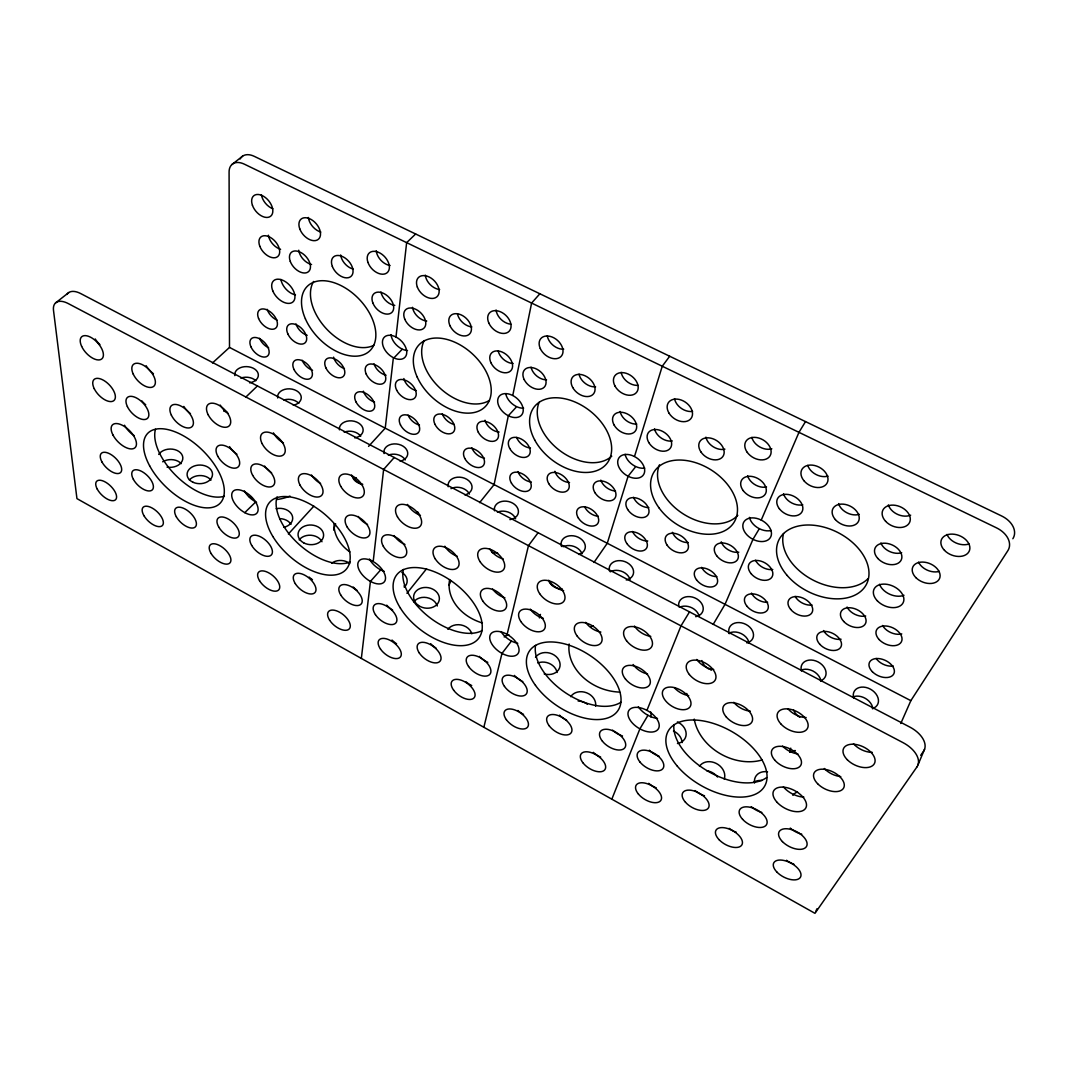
<?xml version="1.0" encoding="UTF-8"?>
<svg xmlns="http://www.w3.org/2000/svg" width="1068" height="1068" viewBox="0 0 1068 1068"><rect width="100%" height="100%" fill="white"/><g stroke="black" fill="none" stroke-linecap="round" stroke-linejoin="round"><path stroke-width="1.5" d="M361.344 658.435L370.422 581.406L380.702 569.871A16.274 9.051 39.6 0 0 384.133 571.313M372.785 561.381L372.532 561.234A16.407 8.985 39.6 0 0 357.833 563.73A16.407 8.985 39.6 0 0 369.808 581.059L370.903 581.659A16.407 8.985 39.6 0 0 385.481 578.923A16.407 8.985 39.6 0 0 373.186 561.594L383.626 469.453L394.252 457.504M512.52 395.414L512.173 395.24A14.592 9.692 40.2 0 0 497.848 399.218A14.592 9.692 40.2 0 0 507.887 415.519L508.889 416.013A14.592 9.692 40.2 0 0 523.093 411.807A14.592 9.692 40.2 0 0 512.76 395.52L531.61 303.058L539.874 293.767M483.844 727.268L501.987 653.402L511.479 641.04A16.661 9.478 35.8 0 0 517.78 643.283M506.713 634.152L506.459 634.018A16.794 9.412 35.9 0 0 489.932 635.767A16.794 9.412 35.9 0 0 501.346 653.042L502.494 653.669A16.794 9.412 35.9 0 0 518.888 651.667A16.794 9.412 35.9 0 0 507.126 634.379L528.473 545.641L538.098 532.718M634.245 456.423L633.871 456.236A14.912 10.106 35.2 0 0 618.052 459.694A14.912 10.106 35.2 0 0 627.637 476.008L628.678 476.528A14.912 10.106 35.2 0 0 644.391 472.83A14.912 10.106 35.2 0 0 634.485 456.543L662.253 366.231L669.703 356.245M611.831 799.184L639.892 728.857L647.969 715.32A17.235 9.839 31.7 0 0 657.487 718.39M917.986 764.888L924.581 749.202M761.244 520.089L760.857 519.889A15.379 10.44 29.7 0 0 743.435 522.786A15.379 10.44 29.7 0 0 752.499 539.086L752.967 539.327A15.379 10.44 29.7 0 0 770.856 536.63A15.379 10.44 29.7 0 0 761.244 520.076L798.971 432.34L805.512 421.606M815.632 911.805L816.98 908.761M900.778 723.49L910.844 700.661L1007.832 550.701A21.974 15.339 20 0 0 996.431 527.819L244.385 164.178A19.237 11.948 51.2 0 0 229.086 171.975L229.5 347.42L212.479 362.96M713.237 624.326L725.025 604.328L752.967 539.327L759.321 528.687A15.272 10.466 29.5 0 0 771.27 530.489M689.514 611.884L680.997 625.861L646.941 710.354M920.696 755.343L923.513 751.285A24.911 14.832 24.5 0 0 909.803 727.068L80.834 293.633A21.507 11.174 48.2 0 0 66.99 294.448M593.955 562.476L607.265 543.278L628.091 476.235L635.78 466.556A14.805 10.133 35.1 0 0 644.725 468.131M406.935 593.274L426.559 568.803M479.612 502.654L494.097 484.605L508.328 415.746L516.672 406.668A14.498 9.732 40.2 0 0 523.64 408.176M288.373 533.987L313.845 506.165M368.567 446.371L385.228 428.161L393.371 357.673A14.418 9.238 44.3 0 1 384.614 336.901A14.418 9.238 44.3 0 1 405.533 347.033A14.418 9.238 44.3 0 1 393.905 357.94L402.316 349.156A14.325 9.265 44.4 0 0 407.495 350.531M244.772 512.64L245.226 512.88A16.167 8.517 42.7 0 0 258.122 509.476A16.167 8.517 42.7 0 0 245.346 492.121L244.972 491.921A16.167 8.517 42.7 0 0 231.703 495.098A16.167 8.517 42.7 0 0 244.772 512.64L255.773 501.893A16.047 8.584 42.8 0 0 256.587 502.294M245.907 397.016L257.415 385.962M415.652 233.999L406.641 242.636L395.988 336.994M55.536 302.952L68.806 292.525M231.97 164.485L242.65 156.115M759.321 528.687L758.854 528.446A15.272 10.466 29.5 0 1 749.469 517.379M635.193 466.262L634.739 466.035A14.805 10.133 35.1 0 1 625.1 454.327M516.111 406.387L515.684 406.174A14.498 9.732 40.2 0 1 505.765 393.812M229.5 347.42L910.844 700.661M647.969 715.32L647.301 714.946A17.235 9.839 31.7 0 1 638.344 706.736M510.985 640.773L510.344 640.413A16.661 9.478 35.8 0 1 500.972 631.562M380.235 569.618L379.621 569.284A16.274 9.051 39.6 0 1 369.394 558.991M374.561 402.115A11.882 7.316 43.4 0 1 363.387 391.168M386.069 375.242A12.189 7.676 44 0 1 374.014 363.814M394.786 305.355A12.869 8.451 46 0 1 380.969 292.018M240.153 158.958A19.104 11.975 51.5 0 1 254.277 156.342L1001.584 515.951A21.801 15.339 19.7 0 1 1012.851 538.739M280.59 249.285A12.816 7.983 49.1 0 1 268.415 235.214M320.814 232.036A13.203 8.504 49.4 0 1 308.385 217.458M390.127 265.518A13.23 8.811 47.4 0 1 376.256 250.713M268.642 347.834A11.801 6.969 46.3 0 1 259.537 338.276M353.188 269.083A13.003 8.437 47.8 0 1 340.652 254.972M311.549 264.49A12.829 8.103 48.4 0 1 310.908 264.317M310.267 264.116A12.829 8.103 48.4 0 1 298.76 250.219M295.489 294.928A14.231 8.784 47.6 0 1 280.924 279.456M307.17 335.312A12.122 7.396 46.2 0 1 295.996 323.924M344.443 368.674A12.015 7.396 44.8 0 1 333.977 358.407M333.763 357.78A12.015 7.396 44.8 0 1 333.59 357.166M373.813 345.311A44.602 28.209 46.2 0 1 326.634 329.037A44.602 28.209 46.2 0 1 313.618 281.445M401.782 348.902A14.325 9.265 44.4 0 1 390.995 334.618M277.159 320.2A12.108 7.289 47 0 1 267.16 309.333M312.564 370.302A11.828 7.116 45.2 0 1 302.191 360.276M272.861 208.754A13.19 8.304 50.5 0 1 261.433 194.87M283.861 400.006A11.761 8.37 3.5 0 1 298.8 403.384M240.754 378.112A11.735 8.197 2.3 0 1 255.853 380.715M189.383 480.013A12.589 9.292 -0.9 0 1 210.983 480.119M162.67 461.803A12.576 9.158 -1.7 0 1 181.24 463.646M344.176 432.18A11.828 8.597 5.7 0 1 360.717 436.225M279.656 518.621A12.642 9.665 1.8 0 1 291.017 524.335M226.683 411.661A12.082 8.531 1.4 0 1 223.719 411.127M277.693 397.977A11.855 8.384 3.7 0 1 287.065 388.926A11.855 8.384 3.7 0 1 300.856 395.374A11.855 8.384 3.7 0 1 293.299 405.266M234.813 375.616A11.815 8.21 2.4 0 1 244.519 366.698A11.815 8.21 2.4 0 1 258.082 373.319A11.815 8.21 2.4 0 1 249.578 382.838M289.975 496.073A44.362 32.667 2.1 0 1 276.812 499.557M251.674 497.581A44.362 32.667 2.1 0 1 249.071 496.713M158.705 454.434A12.682 9.171 -1.5 0 1 174.832 449.628A12.682 9.171 -1.5 0 1 182.227 460.882A12.682 9.171 -1.5 0 1 167.062 467.143M339.424 429.843A11.922 8.611 5.8 0 1 349.209 420.872A11.922 8.611 5.8 0 1 362.813 427.988A11.922 8.611 5.8 0 1 354.816 437.893M276.118 508.728A12.749 9.679 2 0 1 292.098 515.257A12.749 9.679 2 0 1 283.861 527.298M224.373 496.219A49.916 26.059 44.1 0 1 176.687 476.301A49.916 26.059 44.1 0 1 155.474 429.283M99.925 344.577A14.832 7.73 47.4 0 1 96.253 340.465M95.733 339.717A14.832 7.73 47.4 0 1 95.239 338.97M228.298 413.556A14.899 8.25 45 0 1 220.182 405.066M153.445 373.693A14.845 7.943 46.5 0 1 152.737 373.159M152.03 372.585A14.845 7.943 46.5 0 1 146.116 365.697M190.464 413.663A14.605 7.863 45.3 0 1 183.829 406.427M145.702 404.759A14.391 7.516 45.8 0 1 143.112 402.302M142.511 401.635A14.391 7.516 45.8 0 1 141.937 400.954M134.288 435.704A15.913 8.09 45.3 0 1 124.502 425.224M255.319 501.653A16.047 8.584 42.8 0 1 244.385 490.906M236.909 454.194A14.458 7.863 43.9 0 1 230.514 448.053M230.02 447.345A14.458 7.863 43.9 0 1 229.553 446.624M510.838 324.191A13.337 9.305 43.1 0 1 496.086 310.014M489.438 400.38A45.003 29.704 42.5 0 1 440.336 388.405A45.003 29.704 42.5 0 1 424.196 340.558M484.471 458.199A12.028 7.663 39.8 0 1 471.816 447.759M419.484 425.091A11.935 7.463 42 0 1 408.083 415.132M499.116 432.086A12.335 8.05 40.2 0 1 485.019 420.218M454.154 424.49A12.135 7.756 41.3 0 1 442.286 413.783M416.186 390.541A12.215 7.783 43 0 1 403.864 378.539M439.642 289.535A13.257 9.025 45.8 0 1 425.304 275.117M513.161 363.494A13.003 8.891 41.7 0 1 498.209 351.145M426.733 321.054A12.896 8.571 45 0 1 426.079 320.974M425.411 320.854A12.896 8.571 45 0 1 412.502 307.317M471.856 326.888A13.096 8.918 43.9 0 1 457.424 313.698M373.186 560.874A44.816 34.35 6.5 0 1 370.356 560.393M349.904 551.929A44.816 34.35 6.5 0 1 334.044 524.161M417.561 511.759A44.816 34.35 6.5 0 1 418.856 513.708M331.587 563.29A12.963 10.186 4.4 0 1 349.823 563.544M401.835 572.381A12.896 10.186 7.2 0 1 404.265 587.253M362.746 484.285A12.215 9.078 6.1 0 1 355.924 481.508M355.377 481.081A12.215 9.078 6.1 0 1 354.883 480.613M354.416 480.133A12.215 9.078 6.1 0 1 353.989 479.639M353.601 479.131A12.215 9.078 6.1 0 1 352.24 475.794M448.213 486.741A12.082 9.011 10.3 0 1 457.184 477.236A12.082 9.011 10.3 0 1 471.415 484.231A12.082 9.011 10.3 0 1 464.914 494.951M383.893 452.445A11.975 8.784 7.5 0 1 393.972 443.914A11.975 8.784 7.5 0 1 407.335 451.137A11.975 8.784 7.5 0 1 400.14 461.216M384.066 453.553A11.975 8.784 7.5 0 1 383.959 453.006M404.078 585.811A12.776 10.159 7.1 0 1 404.772 587M333.67 530.048A44.442 34.256 6.5 0 1 335.659 523.854M450.963 488.637A11.988 8.998 10.2 0 1 469.413 494.084M388.325 455.128A11.882 8.771 7.4 0 1 405.266 459.907M354.055 479.278A12.122 9.065 6 0 1 356.285 477.85M299.187 539.887A12.682 9.799 3.1 0 1 311.148 535.255A12.682 9.799 3.1 0 1 321.989 541.743M283.487 442.953A14.952 8.464 43.7 0 1 274.249 434.329M273.808 433.581A14.952 8.464 43.7 0 1 273.395 432.834M312.443 579.67A13.564 7.142 40.5 0 1 311.749 579.203M311.068 578.709A13.564 7.142 40.5 0 1 309.133 577.08M357.059 590.35A13.804 7.436 39.6 0 1 354.389 588.188M353.775 587.6A13.804 7.436 39.6 0 1 353.188 586.986M350.144 561.968A50.463 27.581 41.3 0 1 299.454 544.747A50.463 27.581 41.3 0 1 277.053 496.86M271.606 472.87A14.498 7.997 43.1 0 1 264.624 466.062M320.587 483.524A14.752 8.357 42.3 0 1 311.482 475.006M367.566 524.508A14.632 8.33 40.7 0 1 358.18 516.458M362.306 484.725A15.059 8.771 41.6 0 1 351.586 475.1M638.077 385.348A13.564 9.772 37.2 0 1 621.162 372.331M611.75 456.169A45.724 31.079 37.8 0 1 560.219 450.883A45.724 31.079 37.8 0 1 539.113 402.329M598.32 516.271A12.269 7.97 35.6 0 1 584.596 506.699M531.357 482.015A12.122 7.796 38.2 0 1 517.873 471.562M530.462 447.986A12.389 8.143 39 0 1 516.618 437.413M569.524 482.509A12.349 8.09 37.1 0 1 554.879 471.282M563.69 349.209A13.417 9.505 40.8 0 1 547.31 335.926M615.502 491A12.589 8.384 35.5 0 1 600.843 480.133M636.742 424.036A13.243 9.305 36.3 0 1 620.121 411.46M546.562 379.848A13.056 9.011 40.4 0 1 531.05 367.178M595.61 386.843A13.283 9.372 38.7 0 1 579.043 374.12M737.814 515.31A46.939 32.24 32.3 0 1 683.026 513.775A46.939 32.24 32.3 0 1 659.503 464.794M716.828 576.6A12.629 8.224 31 0 1 701.649 567.348M647.755 540.955A12.402 8.077 33.7 0 1 632.483 531.45M648.823 507.567A12.669 8.464 34.2 0 1 633.538 497.341M688.326 542.557A12.669 8.384 32.3 0 1 672.413 532.331M692.598 411.38A13.71 9.932 34.4 0 1 674.535 398.658M738.802 552.183A12.963 8.651 30.5 0 1 721.234 541.836M766.53 486.981A13.657 9.625 30.1 0 1 747.613 475.741M771.83 448.8A13.977 10.133 30.3 0 1 751.845 437.373M672.306 440.95A13.337 9.398 34.6 0 1 654.524 428.869M724.892 449.174A13.63 9.745 32.4 0 1 705.921 437.146M969.036 543.972A14.925 10.453 21.1 0 1 946.996 534.414M841.09 639.238A13.11 8.41 26.4 0 1 823.535 630.534M901.766 633.911A13.657 8.891 24.3 0 1 882.568 625.474M893.315 666.031A13.363 8.477 24.6 0 1 876.107 658.449M859.299 514.335A14.178 10.012 25.9 0 1 838.58 503.562M901.672 552.717A14.258 9.866 24.1 0 1 880.873 542.971M868.004 578.682A48.714 33.121 26.7 0 1 812.294 579.697A48.714 33.121 26.7 0 1 783.525 533.533M812.08 605.049A13.136 8.597 27.5 0 1 795.113 596.371M939.346 571.367A14.458 9.906 22.6 0 1 918.56 562.155M865.707 616.022A13.483 8.851 25.5 0 1 847.071 607.024M910.67 515.176A14.592 10.386 23.6 0 1 888.376 504.897M767.652 602.259A12.816 8.317 29 0 1 751.485 593.1M772.765 569.471A13.083 8.718 29.1 0 1 755.53 560.246M802.762 504.764A13.804 9.705 28.4 0 1 783.498 493.696M827.994 476.128A14.204 10.253 27.5 0 1 807.768 465.408M903.982 595.276A15.94 10.693 24.2 0 1 879.538 584.263M539.42 617.918A14.738 11.721 16.4 0 1 540.461 614.407M482.402 622.978A45.55 35.925 12.7 0 1 449.655 579.577M492.134 552.583A45.55 35.925 12.7 0 1 497.688 553.117M447.852 629.306A13.15 10.68 11.2 0 1 461.042 624.967A13.15 10.68 11.2 0 1 471.829 633.805M504.189 636.969A13.136 10.653 14.6 0 1 508.889 634.793M562.355 589.042A12.589 9.772 15.9 0 1 554.746 587.24M554.052 586.853A12.589 9.772 15.9 0 1 551.595 585.05M551.061 584.53A12.589 9.772 15.9 0 1 550.567 583.996M550.113 583.435A12.589 9.772 15.9 0 1 549.326 582.274M561.514 546.509A12.335 9.372 15.9 0 1 569.204 535.869A12.335 9.372 15.9 0 1 584.37 542.878A12.335 9.372 15.9 0 1 578.669 554.439M494.497 510.811A12.175 9.158 12.5 0 1 503.936 501.146A12.175 9.158 12.5 0 1 518.06 509.249A12.175 9.158 12.5 0 1 509.877 519.622M449.054 585.13A45.163 35.818 12.7 0 1 450.963 581.032M563.17 546.723A12.229 9.345 15.9 0 1 582.007 553.811M497.421 512.186A12.082 9.145 12.5 0 1 515.617 518.781M413.823 601.818A12.829 10.293 9 0 1 426.759 597.573A12.829 10.293 9 0 1 437.266 606.01M619.64 692.091A46.738 37.26 20.3 0 1 569.137 644.017M535.522 657.367A13.23 10.773 17 0 1 552.076 653.923A13.23 10.773 17 0 1 559.499 668.047A13.23 10.773 17 0 1 544.199 673.908M570.726 696.67A13.483 11.107 20.2 0 1 586.546 692.772A13.483 11.107 20.2 0 1 595.584 706.202M650.692 711.955A13.537 11.027 23.5 0 1 650.812 716.908M678.874 606.838A12.682 9.665 22.1 0 1 687.739 596.625A12.682 9.665 22.1 0 1 702.584 605.342A12.682 9.665 22.1 0 1 695.682 616.69M609.481 570.953A12.469 9.505 18.4 0 1 618.052 560.687A12.469 9.505 18.4 0 1 632.883 568.697A12.469 9.505 18.4 0 1 626.262 580.004M578.148 701.049A13.363 11.067 20.4 0 1 579.79 701.169M580.605 701.302A13.363 11.067 20.4 0 1 586.025 703.371M586.706 703.825A13.363 11.067 20.4 0 1 587.373 704.306M590.804 626.649A46.338 37.153 20.4 0 1 593.341 625.968M679.862 607.145A12.576 9.652 22.3 0 1 699.073 616.036M610.269 571.807A12.362 9.478 18.5 0 1 630.013 579.55M537.845 662.988A13.11 10.733 17.1 0 1 557.096 672.506M686.751 693.452A15.085 12.055 24.4 0 1 687.231 695.028M800.626 670.37A13.07 9.879 28.5 0 1 813.028 671.051A13.07 9.879 28.5 0 1 820.918 680.837M852.825 696.977A13.31 9.946 30.8 0 1 865.414 698.419A13.31 9.946 30.8 0 1 872.89 708.725M706.709 770.709A13.897 11.374 29.8 0 1 717.562 777.023M753.741 782.337A14.004 11.241 32.2 0 1 761.911 780.521M789.773 752.353A15.74 12.322 31.8 0 1 795.313 750.55M728.723 633.311A12.763 9.745 24.9 0 1 741.312 633.631A12.763 9.745 24.9 0 1 749.082 643.337M673.454 731.019A13.55 11.067 26.2 0 1 682.105 742.607M801.481 671.024A13.176 9.906 28.3 0 1 809.037 660.117A13.176 9.906 28.3 0 1 824.683 668.181A13.176 9.906 28.3 0 1 820.491 680.823M853.719 698.258A13.417 9.972 30.6 0 1 861.355 687.138A13.417 9.972 30.6 0 1 877.215 695.922A13.417 9.972 30.6 0 1 872.329 708.578M699.46 766.343A14.018 11.414 29.5 0 1 716.374 763.5A14.018 11.414 29.5 0 1 724.251 779.119M754.542 783.018A14.124 11.281 31.9 0 1 767.545 771.817M790.013 752.046A15.873 12.362 31.5 0 1 790.747 748.147M799.798 717.255A13.497 10.333 29.5 0 1 793.537 709.993M762.245 759.935A48.514 38.274 28.1 0 1 694.227 719.098M792.83 795.3A14.325 11.334 33.9 0 1 797.542 792.002M729.23 633.724A12.869 9.772 24.7 0 1 736.88 622.657A12.869 9.772 24.7 0 1 752.459 630.814A12.869 9.772 24.7 0 1 746.866 642.949M711.395 670.17A13.096 10.159 24.7 0 1 710.62 669.876M709.125 669.182A13.096 10.159 24.7 0 1 707.71 668.341M707.029 667.86A13.096 10.159 24.7 0 1 701.863 660.545M677.392 721.915A13.67 11.107 26 0 1 686.163 733.956A13.67 11.107 26 0 1 677.459 743.528M420.458 515.323A15.166 8.971 40 0 1 407.495 504.43M435.944 647.982A13.831 7.489 37.3 0 1 430.644 643.697M487.796 662.307A14.111 7.783 36.1 0 1 480.56 657.594M479.946 656.994A14.111 7.783 36.1 0 1 479.358 656.379M471.722 685.509A13.724 7.356 36.1 0 1 470.975 685.149M470.24 684.762A13.724 7.356 36.1 0 1 468.785 683.88M468.078 683.4A13.724 7.356 36.1 0 1 466.062 681.838M396.562 643.75A13.537 7.169 38.1 0 1 394.506 642.295M393.852 641.761A13.537 7.169 38.1 0 1 393.211 641.214M392.61 640.64A13.537 7.169 38.1 0 1 392.023 640.052M482.229 630.534A51.411 28.996 37.8 0 1 429.403 617.317A51.411 28.996 37.8 0 1 403.41 569.444M404.959 544.48A14.712 8.451 39.7 0 1 394.079 535.562M457.251 556.268A15.005 8.824 38.4 0 1 444.835 546.202M504.924 597.826A14.952 8.758 36.7 0 1 492.602 589.055M503.295 558.978A15.366 9.252 37.4 0 1 489.544 548.725M392.637 610.082A13.871 7.543 38.7 0 1 386.723 605.169M563.624 590.631A15.553 9.425 35.4 0 1 548.698 580.298M566.627 720.166A14.218 7.783 33.7 0 1 560.753 716.334M560.113 715.76A14.218 7.783 33.7 0 1 559.499 715.16M622.51 735.959A14.578 8.077 32.3 0 1 612.578 730.205M600.67 757.092A14.151 7.623 32.7 0 1 594.676 753.501M594.008 752.94A14.151 7.623 32.7 0 1 593.367 752.366M523.56 714.359A13.884 7.476 34.7 0 1 521.317 713.09M520.597 712.623A13.884 7.476 34.7 0 1 517.9 710.487M620.922 702.25A52.906 30.251 33.8 0 1 565.639 692.878A52.906 30.251 33.8 0 1 535.549 645.379M543.372 618.359A15.072 8.864 35.5 0 1 530.262 609.107M600.857 632.069A15.446 9.225 33.9 0 1 585.678 622.35M647.542 673.975A15.459 9.118 32.2 0 1 633.124 664.496M650.772 636.368A15.873 9.652 32.5 0 1 634.445 626.035M522.786 681.638A14.218 7.863 35.1 0 1 515.617 676.645M515.03 676.044A14.218 7.863 35.1 0 1 514.469 675.417M797.889 753.941A16.18 9.385 27.7 0 1 782.577 746.078M803.844 797.062A18.049 10.119 27.6 0 1 783.405 786.862M750.323 711.168A16.1 9.545 29.1 0 1 733.743 702.317M688.713 695.628A15.633 9.198 30.9 0 1 674.188 687.552A15.766 9.145 31.1 0 0 665.738 700.995A15.766 9.145 31.1 0 0 690.142 706.656A15.766 9.145 31.1 0 0 674.215 687.605M659.183 756.304A14.725 8.143 31.3 0 1 649.317 750.19M656.273 787.877A14.378 7.73 31.2 0 1 648.717 783.338M713.704 669.476A16.153 9.799 30.4 0 1 696.79 659.45M806.126 717.549A16.621 9.959 27.5 0 1 787.917 708.738M840.77 776.583A16.421 9.452 26.5 0 1 824.309 768.493M766.597 777.584A55.055 31.252 29.6 0 1 708.444 771.51A55.055 31.252 29.6 0 1 673.908 724.598M704.52 795.807A14.778 8.037 30 0 1 695.068 790.574M793.884 864.199A15.045 7.917 27.8 0 1 788.05 861.315M787.276 860.808A15.045 7.917 27.8 0 1 786.529 860.274M872.276 752.379A17.008 10.053 25.6 0 1 853.465 743.715M736.333 832.239A14.752 7.836 29.2 0 1 734.664 831.585M733.836 831.198A14.752 7.836 29.2 0 1 730.632 829.409M729.885 828.888A14.752 7.836 29.2 0 1 729.15 828.367M801.774 834.201A15.419 8.357 27.6 0 1 791.655 829.249M790.947 828.661A15.419 8.357 27.6 0 1 790.267 828.074M761.804 812.441A15.206 8.304 28.6 0 1 751.285 806.66M916.918 766.957L814.964 913.327L76.949 498.623L53.507 310.428A21.68 11.094 48 0 1 68.272 303.579L903.034 742.647A25.151 14.765 24.8 0 1 916.918 766.957M639.892 728.857L639.225 728.483A17.382 9.786 31.8 0 1 632.603 707.817A17.382 9.786 31.8 0 1 658.676 722.515A17.382 9.786 31.8 0 1 639.892 728.87M290.296 261.446A12.909 8.077 48.2 0 0 308.358 271.779A12.909 8.077 48.2 0 0 301.243 252.702A12.909 8.077 48.2 0 0 290.296 261.446M272.807 290.937A14.338 8.744 47.5 0 0 292.899 301.964A14.338 8.744 47.5 0 0 284.262 281.004A14.338 8.744 47.5 0 0 272.807 290.937M332.348 266.453A13.096 8.424 47.6 0 0 350.918 276.478A13.096 8.424 47.6 0 0 343.509 257.054A13.096 8.424 47.6 0 0 332.348 266.453M356.004 401.928A11.962 7.289 43.3 0 0 373.386 409.725A11.962 7.289 43.3 0 0 364.749 392.824A11.962 7.289 43.3 0 0 356.004 401.928M366.204 374.054A12.269 7.65 43.9 0 0 384.013 382.905A12.269 7.65 43.9 0 0 376.23 365.349A12.269 7.65 43.9 0 0 366.204 374.054M372.879 303.005A12.963 8.424 45.9 0 0 391.569 312.697A12.963 8.424 45.9 0 0 384.106 293.647A12.963 8.424 45.9 0 0 372.879 303.005M259.831 246.308A12.909 7.957 48.9 0 0 277.733 256.547A12.909 7.957 48.9 0 0 270.378 237.43A12.909 7.957 48.9 0 0 259.831 246.308M299.748 228.806A13.297 8.491 49.2 0 0 318.317 239.339A13.297 8.491 49.2 0 0 311.095 219.447A13.297 8.491 49.2 0 0 299.748 228.806M367.939 262.381A13.323 8.784 47.3 0 0 386.95 272.874A13.323 8.784 47.3 0 0 380.008 253.049A13.323 8.784 47.3 0 0 367.939 262.381M258.563 318.411A12.189 7.262 46.8 0 0 275.611 328.223A12.189 7.262 46.8 0 0 268.482 310.628A12.189 7.262 46.8 0 0 258.563 318.411M294.034 369.528A11.908 7.089 45 0 0 310.988 377.939A11.908 7.089 45 0 0 302.818 360.957A11.908 7.089 45 0 0 294.034 369.528M305.408 318.865A44.909 28.115 46 0 0 369.675 350.945A44.909 28.115 46 0 0 340.946 285.557A44.909 28.115 46 0 0 305.408 318.865M325.86 367.819A12.095 7.369 44.7 0 0 343.228 376.483A12.095 7.369 44.7 0 0 335.272 359.182A12.095 7.369 44.7 0 0 325.86 367.819M250.887 346.713A11.882 6.942 46.1 0 0 267.534 356.031A11.882 6.942 46.1 0 0 260.165 339.05A11.882 6.942 46.1 0 0 250.887 346.713M252.435 205.283A13.283 8.277 50.3 0 0 270.645 216.23A13.283 8.277 50.3 0 0 263.622 196.338A13.283 8.277 50.3 0 0 252.435 205.283M287.786 333.777A12.202 7.369 46.1 0 0 305.074 342.841A12.202 7.369 46.1 0 0 297.278 325.233A12.202 7.369 46.1 0 0 287.786 333.777M193.014 482.269A12.696 9.305 -0.7 0 0 212.492 474.673A12.696 9.305 -0.7 0 0 193.922 466.142A12.696 9.305 -0.7 0 0 193.014 482.269M81.635 346.339A14.952 7.663 47.3 0 0 101.727 358.968A14.952 7.663 47.3 0 0 92.075 338.075A14.952 7.663 47.3 0 0 81.635 346.339M143.98 515.724A13.257 6.435 43.3 0 0 162.309 525.616A13.257 6.435 43.3 0 0 151.99 507.941A13.257 6.435 43.3 0 0 143.98 515.724M97.281 489.157A13.216 6.288 44.2 0 0 115.371 499.917A13.216 6.288 44.2 0 0 105.825 482.309A13.216 6.288 44.2 0 0 97.281 489.157M171.361 415.145A14.725 7.81 45.1 0 0 191.733 426.906A14.725 7.81 45.1 0 0 181.84 406.548A14.725 7.81 45.1 0 0 171.361 415.145M127.386 406.588A14.498 7.463 45.7 0 0 147.224 418.589A14.498 7.463 45.7 0 0 137.638 398.618A14.498 7.463 45.7 0 0 127.386 406.588M112.954 434.983A16.047 8.023 45.1 0 0 134.888 447.826A16.047 8.023 45.1 0 0 123.541 425.932A16.047 8.023 45.1 0 0 112.954 434.983M133.407 479.385A13.617 6.728 44.1 0 0 152.163 489.998A13.617 6.728 44.1 0 0 142.124 471.642A13.617 6.728 44.1 0 0 133.407 479.385M133.246 374.12A14.965 7.89 46.4 0 0 153.685 386.389A14.965 7.89 46.4 0 0 143.886 365.51A14.965 7.89 46.4 0 0 133.246 374.12M94.264 388.725A14.485 7.329 46.3 0 0 113.889 400.593A14.485 7.329 46.3 0 0 104.037 380.582A14.485 7.329 46.3 0 0 94.264 388.725M149.6 465.728A50.303 25.859 44 0 0 219.541 503.789A50.303 25.859 44 0 0 182.601 435.357A50.303 25.859 44 0 0 149.6 465.728M176.353 516.819A13.497 6.715 43 0 0 195.19 527.045A13.497 6.715 43 0 0 185.058 509.022A13.497 6.715 43 0 0 176.353 516.819M208.14 414.718A15.019 8.197 44.8 0 0 229.126 425.945A15.019 8.197 44.8 0 0 218.526 405.039A15.019 8.197 44.8 0 0 208.14 414.718M211.157 553.584A13.323 6.635 42 0 0 229.9 562.943A13.323 6.635 42 0 0 219.14 545.294A13.323 6.635 42 0 0 211.157 553.584M217.859 456.383A14.565 7.81 43.8 0 0 238.324 466.769A14.565 7.81 43.8 0 0 227.364 446.758A14.565 7.81 43.8 0 0 217.859 456.383M218.913 527.312A13.71 7.009 42.4 0 0 238.204 536.817A13.71 7.009 42.4 0 0 227.23 518.474A13.71 7.009 42.4 0 0 218.913 527.312M102.061 462.124A13.604 6.622 44.7 0 0 120.604 472.51A13.604 6.622 44.7 0 0 110.244 454.1A13.604 6.622 44.7 0 0 102.061 462.124M434.983 424.343A12.229 7.73 41.3 0 0 453.166 432.326A12.229 7.73 41.3 0 0 444.742 415.132A12.229 7.73 41.3 0 0 434.983 424.343M488.824 323.03A13.43 9.292 43 0 0 509.022 331.387A13.43 9.292 43 0 0 500.278 311.709A13.43 9.292 43 0 0 488.824 323.03M478.317 432.26A12.415 8.023 40.1 0 0 497.034 439.535A12.415 8.023 40.1 0 0 487.862 422.154A12.415 8.023 40.1 0 0 478.317 432.26M417.334 287.052A13.35 8.998 45.7 0 0 436.785 296.904A13.35 8.998 45.7 0 0 429.349 277.093A13.35 8.998 45.7 0 0 417.334 287.052M396.669 390.18A12.295 7.756 42.9 0 0 414.744 397.99A12.295 7.756 42.9 0 0 405.987 380.502A12.295 7.756 42.9 0 0 396.669 390.18M400.46 424.89A12.015 7.436 42 0 0 418.162 432.847A12.015 7.436 42 0 0 409.778 415.959A12.015 7.436 42 0 0 400.46 424.89M464.794 458.452A12.108 7.636 39.8 0 0 482.99 465.942A12.108 7.636 39.8 0 0 474.232 449.134A12.108 7.636 39.8 0 0 464.794 458.452M417.214 377.071A45.31 29.61 42.4 0 0 484.525 407.349A45.31 29.61 42.4 0 0 455.088 342.334A45.31 29.61 42.4 0 0 417.214 377.071M490.933 362.733A13.096 8.878 41.7 0 0 510.678 370.85A13.096 8.878 41.7 0 0 501.933 351.959A13.096 8.878 41.7 0 0 490.933 362.733M450.015 325.78A13.19 8.904 43.8 0 0 469.626 333.95A13.19 8.904 43.8 0 0 460.722 314.7A13.19 8.904 43.8 0 0 450.015 325.78M404.745 319.132A12.99 8.544 44.8 0 0 423.702 328.397A12.99 8.544 44.8 0 0 415.919 309.373A12.99 8.544 44.8 0 0 404.745 319.132M303.672 542.824A12.789 9.826 3.2 0 0 323.577 535.816A12.789 9.826 3.2 0 0 305.234 525.87A12.789 9.826 3.2 0 0 303.672 542.824M272.887 536.536A50.864 27.367 41.2 0 0 345.965 569.578A50.864 27.367 41.2 0 0 304.807 501.466A50.864 27.367 41.2 0 0 272.887 536.536M252.662 475.34A14.605 7.93 43 0 0 273.381 485.513A14.605 7.93 43 0 0 262.301 465.528A14.605 7.93 43 0 0 252.662 475.34M259.524 580.685A13.403 6.782 40.9 0 0 278.628 590.003A13.403 6.782 40.9 0 0 267.908 572.408A13.403 6.782 40.9 0 0 259.524 580.685M329.558 620.081A13.524 6.982 39.3 0 0 349.183 629.012A13.524 6.982 39.3 0 0 338.102 611.47A13.524 6.982 39.3 0 0 329.558 620.081M340.719 594.983A13.911 7.383 39.5 0 0 360.984 604.208A13.911 7.383 39.5 0 0 349.863 585.985A13.911 7.383 39.5 0 0 340.719 594.983M262.087 443.58A15.072 8.41 43.6 0 0 283.501 454.808A15.072 8.41 43.6 0 0 273.101 433.968A15.072 8.41 43.6 0 0 262.087 443.58M295.315 583.662A13.657 7.089 40.4 0 0 314.94 592.593A13.657 7.089 40.4 0 0 303.646 574.637A13.657 7.089 40.4 0 0 295.315 583.662M251.674 545.401A13.751 7.116 41.7 0 0 271.232 555.066A13.751 7.116 41.7 0 0 260.472 536.763A13.751 7.116 41.7 0 0 251.674 545.401M340.759 486.354A15.179 8.718 41.6 0 0 362.826 496.166A15.179 8.718 41.6 0 0 351.145 475.394A15.179 8.718 41.6 0 0 340.759 486.354M300.135 485.272A14.872 8.304 42.2 0 0 321.521 495.525A14.872 8.304 42.2 0 0 310.428 475.22A14.872 8.304 42.2 0 0 300.135 485.272M347.207 527.045A14.752 8.277 40.6 0 0 368.687 536.149A14.752 8.277 40.6 0 0 356.672 516.285A14.752 8.277 40.6 0 0 347.207 527.045M548.752 483.63A12.429 8.063 37.1 0 0 567.882 490.092A12.429 8.063 37.1 0 0 558.003 473.137A12.429 8.063 37.1 0 0 548.752 483.63M614.968 386.002A13.67 9.745 37.2 0 0 636.408 392.57A13.67 9.745 37.2 0 0 626.062 373.253A13.67 9.745 37.2 0 0 614.968 386.002M595.023 492.762A12.669 8.357 35.6 0 0 614.727 498.462A12.669 8.357 35.6 0 0 604.021 481.414A12.669 8.357 35.6 0 0 595.023 492.762M540.274 348.502A13.51 9.492 40.8 0 0 560.927 356.579A13.51 9.492 40.8 0 0 552.023 336.981A13.51 9.492 40.8 0 0 540.274 348.502M509.69 448.36A12.482 8.117 38.9 0 0 528.673 455.595A12.482 8.117 38.9 0 0 519.502 438.24A12.482 8.117 38.9 0 0 509.69 448.36M511.425 483.096A12.202 7.77 38.1 0 0 529.995 489.531A12.202 7.77 38.1 0 0 520.196 472.884A12.202 7.77 38.1 0 0 511.425 483.096M578.322 517.953A12.349 7.943 35.6 0 0 597.453 523.947A12.349 7.943 35.6 0 0 587.2 507.42A12.349 7.943 35.6 0 0 578.322 517.953M534.801 440.149A46.057 30.999 37.8 0 0 605.903 464.647A46.057 30.999 37.8 0 0 571.166 400.527A46.057 30.999 37.8 0 0 534.801 440.149M614.113 425.024A13.35 9.278 36.3 0 0 635.033 431.445A13.35 9.278 36.3 0 0 624.7 412.889A13.35 9.278 36.3 0 0 614.113 425.024M572.728 387.51A13.39 9.345 38.6 0 0 593.474 393.918A13.39 9.345 38.6 0 0 583.035 375.015A13.39 9.345 38.6 0 0 572.728 387.51M524.201 379.607A13.15 8.998 40.3 0 0 544.253 387.177A13.15 8.998 40.3 0 0 535.001 368.367A13.15 8.998 40.3 0 0 524.201 379.607M667.206 545.281A12.763 8.357 32.4 0 0 687.338 550.207A12.763 8.357 32.4 0 0 675.83 533.64A12.763 8.357 32.4 0 0 667.206 545.281M747.28 452.391A14.084 10.119 30.5 0 0 769.975 455.969A14.084 10.119 30.5 0 0 756.625 437.546A14.084 10.119 30.5 0 0 747.28 452.391M716.641 555.68A13.056 8.624 30.6 0 0 737.387 559.846A13.056 8.624 30.6 0 0 724.958 543.252A13.056 8.624 30.6 0 0 716.641 555.68M669.115 413.289A13.817 9.919 34.5 0 0 691.076 418.402A13.817 9.919 34.5 0 0 679.301 399.459A13.817 9.919 34.5 0 0 669.115 413.289M627.69 509.516A12.763 8.437 34.2 0 0 647.715 515.203A12.763 8.437 34.2 0 0 636.955 498.169A12.763 8.437 34.2 0 0 627.69 509.516M626.876 543.545A12.482 8.05 33.8 0 0 646.367 548.485A12.482 8.05 33.8 0 0 634.993 532.198A12.482 8.05 33.8 0 0 626.876 543.545M696.51 579.804A12.709 8.197 31.1 0 0 716.628 584.303A12.709 8.197 31.1 0 0 704.706 568.176A12.709 8.197 31.1 0 0 696.51 579.804M659.009 507.834A47.272 32.174 32.4 0 0 733.836 522.639A47.272 32.174 32.4 0 0 689.194 461.016A47.272 32.174 32.4 0 0 659.009 507.834M743.208 490.613A13.751 9.612 30.2 0 0 765.275 494.177A13.751 9.612 30.2 0 0 752.005 476.475A13.751 9.612 30.2 0 0 743.208 490.613M700.888 451.871A13.737 9.732 32.5 0 0 722.862 456.517A13.737 9.732 32.5 0 0 710.674 438.134A13.737 9.732 32.5 0 0 700.888 451.871M648.837 442.606A13.443 9.385 34.7 0 0 670.09 448.467A13.443 9.385 34.7 0 0 659.196 430.044A13.443 9.385 34.7 0 0 648.837 442.606M944.486 550.367A15.032 10.44 21.5 0 0 969.13 551.342A15.032 10.44 21.5 0 0 952.522 534.12A15.032 10.44 21.5 0 0 944.486 550.367M779.36 508.742A13.897 9.692 28.6 0 0 801.828 512.106A13.897 9.692 28.6 0 0 788.251 494.497A13.897 9.692 28.6 0 0 779.36 508.742M787.169 575.452A49.075 33.055 27 0 0 866.121 584.904A49.075 33.055 27 0 0 815.031 525.403A49.075 33.055 27 0 0 787.169 575.452M790.6 609.334A13.23 8.584 27.6 0 0 811.827 612.885A13.23 8.584 27.6 0 0 798.61 596.785A13.23 8.584 27.6 0 0 790.6 609.334M885.572 521.251A14.712 10.373 23.9 0 0 909.535 522.559A14.712 10.373 23.9 0 0 893.542 505.137A14.712 10.373 23.9 0 0 885.572 521.251M916.09 577.828A14.565 9.892 22.8 0 0 939.56 578.482A14.565 9.892 22.8 0 0 922.832 562.075A14.565 9.892 22.8 0 0 916.09 577.828M843.733 621.483A13.59 8.838 25.7 0 0 865.467 623.605A13.59 8.838 25.7 0 0 850.582 607.799A13.59 8.838 25.7 0 0 843.733 621.483M877.429 600.924A16.06 10.68 24.4 0 0 903.221 602.566A16.06 10.68 24.4 0 0 885.212 584.143A16.06 10.68 24.4 0 0 877.429 600.924M877.869 558.484A14.365 9.852 24.3 0 0 901.152 560.113A14.365 9.852 24.3 0 0 885.532 543.238A14.365 9.852 24.3 0 0 877.869 558.484M872.423 671.772A13.457 8.451 24.8 0 0 893.863 673.761A13.457 8.451 24.8 0 0 878.79 658.582A13.457 8.451 24.8 0 0 872.423 671.772M835.363 519.582A14.284 9.999 26.1 0 0 858.458 521.451A14.284 9.999 26.1 0 0 843.226 504.149A14.284 9.999 26.1 0 0 835.363 519.582M879.111 639.532A13.764 8.878 24.5 0 0 901.312 641.948A13.764 8.878 24.5 0 0 886.56 626.048A13.764 8.878 24.5 0 0 879.111 639.532M803.884 480.667A14.311 10.239 27.7 0 0 827.073 483.083A14.311 10.239 27.7 0 0 812.441 465.141A14.311 10.239 27.7 0 0 803.884 480.667M819.717 644.191A13.203 8.397 26.6 0 0 840.823 647.101A13.203 8.397 26.6 0 0 826.899 631.548A13.203 8.397 26.6 0 0 819.717 644.191M747.093 606.384A12.896 8.29 29.2 0 0 767.558 609.841A12.896 8.29 29.2 0 0 754.435 594.048A12.896 8.29 29.2 0 0 747.093 606.384M751.071 573.636A13.176 8.691 29.2 0 0 772.044 576.907A13.176 8.691 29.2 0 0 758.64 560.62A13.176 8.691 29.2 0 0 751.071 573.636M418.496 605.516A12.949 10.32 9 0 0 439.242 600.069A12.949 10.32 9 0 0 421.726 587.934A12.949 10.32 9 0 0 418.496 605.516M400.407 608.133A51.825 28.796 37.8 0 0 477.529 639.652A51.825 28.796 37.8 0 0 435.103 572.034A51.825 28.796 37.8 0 0 400.407 608.133M383.372 546.375A14.832 8.397 39.6 0 0 405.213 556.054A14.832 8.397 39.6 0 0 393.852 536.216A14.832 8.397 39.6 0 0 383.372 546.375M380.462 649.01A13.63 7.116 38.1 0 0 400.407 656.967A13.63 7.116 38.1 0 0 388.298 639.492A13.63 7.116 38.1 0 0 380.462 649.01M453.606 690.142A13.831 7.302 36.2 0 0 474.165 697.738A13.831 7.302 36.2 0 0 461.63 680.343A13.831 7.302 36.2 0 0 453.606 690.142M468.572 666.485A14.231 7.73 36.1 0 0 489.865 674.322A14.231 7.73 36.1 0 0 477.236 656.259A14.231 7.73 36.1 0 0 468.572 666.485M397.456 516.805A15.299 8.918 39.9 0 0 420.058 526.39A15.299 8.918 39.9 0 0 408.23 505.685A15.299 8.918 39.9 0 0 397.456 516.805M419.217 652.855A13.924 7.423 37.3 0 0 439.882 661.386A13.924 7.423 37.3 0 0 428.188 643.55A13.924 7.423 37.3 0 0 419.217 652.855M375.442 614.674A13.977 7.476 38.6 0 0 395.894 622.898A13.977 7.476 38.6 0 0 383.759 604.728A13.977 7.476 38.6 0 0 375.442 614.674M480.066 561.648A15.499 9.198 37.4 0 0 503.415 569.805A15.499 9.198 37.4 0 0 490.159 549.312A15.499 9.198 37.4 0 0 480.066 561.648M435.21 558.804A15.139 8.771 38.4 0 0 457.771 567.442A15.139 8.771 38.4 0 0 445.196 547.337A15.139 8.771 38.4 0 0 435.21 558.804M482.95 601.244A15.085 8.704 36.7 0 0 505.591 608.787A15.085 8.704 36.7 0 0 492.014 589.216A15.085 8.704 36.7 0 0 482.95 601.244M535.482 685.389A53.333 30.051 33.9 0 0 617.024 711.795A53.333 30.051 33.9 0 0 568.67 645.072A53.333 30.051 33.9 0 0 535.482 685.389M520.864 621.549A15.206 8.811 35.5 0 0 543.986 629.706A15.206 8.811 35.5 0 0 531.01 610.095A15.206 8.811 35.5 0 0 520.864 621.549M506.379 719.698A13.991 7.423 34.8 0 0 527.445 727.308A13.991 7.423 34.8 0 0 514.843 709.953A13.991 7.423 34.8 0 0 506.379 719.698M583.342 763.3A14.271 7.569 32.8 0 0 604.942 769.587A14.271 7.569 32.8 0 0 590.724 752.459A14.271 7.569 32.8 0 0 583.342 763.3M602.432 741.245A14.698 8.023 32.5 0 0 624.873 747.72A14.698 8.023 32.5 0 0 610.536 729.938A14.698 8.023 32.5 0 0 602.432 741.245M539.634 593.608A15.686 9.372 35.5 0 0 563.624 601.591A15.686 9.372 35.5 0 0 550.14 581.179A15.686 9.372 35.5 0 0 539.634 593.608M549.232 725.826A14.338 7.73 33.8 0 0 570.979 733.022A14.338 7.73 33.8 0 0 557.683 715.386A14.338 7.73 33.8 0 0 549.232 725.826M504.456 686.39A14.338 7.81 35.2 0 0 526.11 694.24A14.338 7.81 35.2 0 0 513.468 676.218A14.338 7.81 35.2 0 0 504.456 686.39M626.515 640.68A16.007 9.599 32.6 0 0 651.346 647.248A16.007 9.599 32.6 0 0 636.248 627.156A16.007 9.599 32.6 0 0 626.515 640.68M577.04 635.887A15.579 9.171 34 0 0 600.964 642.976A15.579 9.171 34 0 0 586.652 623.205A15.579 9.171 34 0 0 577.04 635.887M625.461 679.048A15.593 9.065 32.3 0 0 649.451 685.055A15.593 9.065 32.3 0 0 634.032 665.885A15.593 9.065 32.3 0 0 625.461 679.048M782.417 841.597A15.553 8.304 27.8 0 0 806.514 846.43A15.553 8.304 27.8 0 0 789.559 829.115A15.553 8.304 27.8 0 0 782.417 841.597M719.084 839.702A14.859 7.783 29.3 0 0 741.873 844.881A14.859 7.783 29.3 0 0 725.88 828.047A14.859 7.783 29.3 0 0 719.084 839.702M847.431 759.882A17.168 10.012 25.8 0 0 874.452 763.486A17.168 10.012 25.8 0 0 855.241 744.396A17.168 10.012 25.8 0 0 847.431 759.882M776.823 871.982A15.166 7.863 28 0 0 800.346 877.389A15.166 7.863 28 0 0 784.232 860.528A15.166 7.863 28 0 0 776.823 871.982M726.213 716.895A16.234 9.505 29.3 0 0 751.658 722.369A16.234 9.505 29.3 0 0 735.185 703.064A16.234 9.505 29.3 0 0 726.213 716.895M774.901 760.283A16.327 9.345 27.9 0 0 800.6 765.582A16.327 9.345 27.9 0 0 783.779 746.706A16.327 9.345 27.9 0 0 774.901 760.283M777.237 802.455A18.196 10.053 27.8 0 0 805.673 808.196A18.196 10.053 27.8 0 0 786.315 787.557A18.196 10.053 27.8 0 0 777.237 802.455M742.567 819.29A15.339 8.25 28.8 0 0 766.397 824.843A15.339 8.25 28.8 0 0 750.444 807.328A15.339 8.25 28.8 0 0 742.567 819.29M685.442 802.215A14.899 7.97 30.2 0 0 708.378 808.009A14.899 7.97 30.2 0 0 693.092 790.68A14.899 7.97 30.2 0 0 685.442 802.215M677.005 765.796A55.523 31.052 29.8 0 0 763.62 787.73A55.523 31.052 29.8 0 0 708.792 722.128A55.523 31.052 29.8 0 0 677.005 765.796M817.594 783.685A16.567 9.398 26.7 0 0 843.6 788.064A16.567 9.398 26.7 0 0 825.564 769.467A16.567 9.398 26.7 0 0 817.594 783.685M780.695 723.73A16.768 9.919 27.7 0 0 807.208 728.803A16.768 9.919 27.7 0 0 789.92 709.205A16.768 9.919 27.7 0 0 780.695 723.73M689.367 674.522A16.287 9.745 30.5 0 0 714.892 680.543A16.287 9.745 30.5 0 0 699.006 660.625A16.287 9.745 30.5 0 0 689.367 674.522M638.397 794.045A14.498 7.663 31.3 0 0 660.665 800.653A14.498 7.663 31.3 0 0 646.594 783.511A14.498 7.663 31.3 0 0 638.397 794.045M640.026 762.085A14.845 8.09 31.4 0 0 662.894 768.613A14.845 8.09 31.4 0 0 648.463 750.844A14.845 8.09 31.4 0 0 640.026 762.085"/></g></svg>
